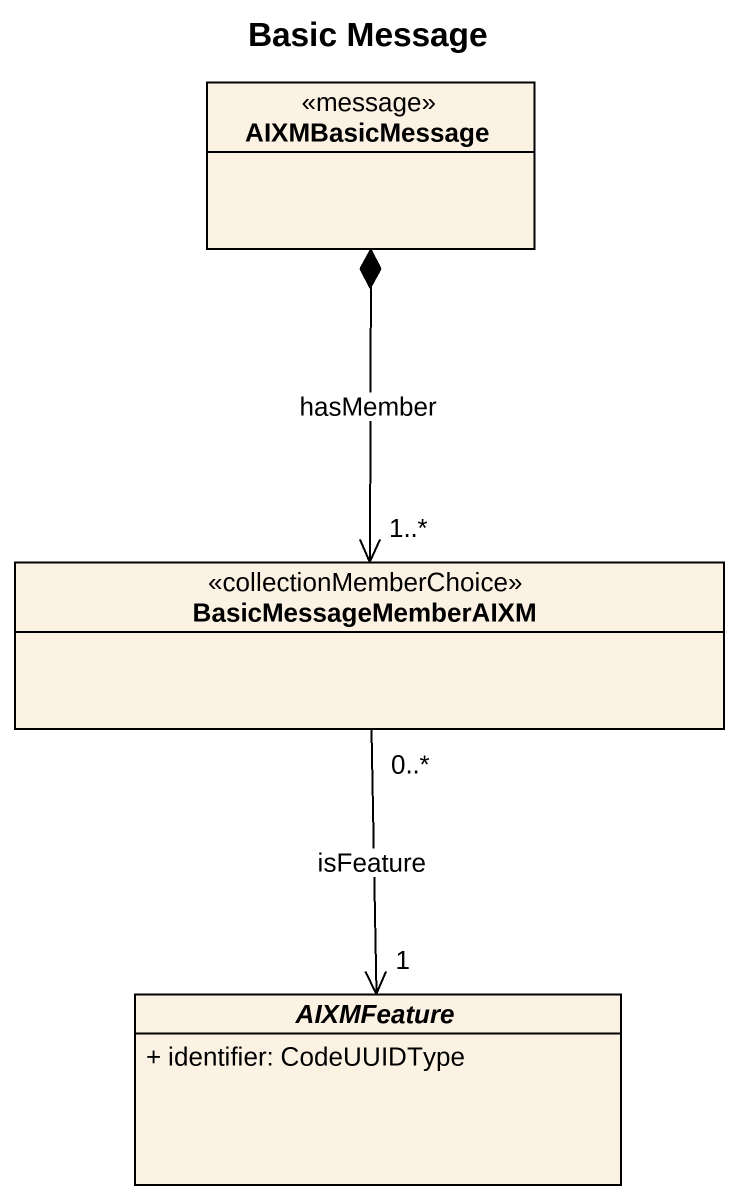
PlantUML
@startuml
title Basic Message
hide circle
hide empty members
skinparam classAttributeIconSize 0
class AIXMBasicMessage <<message>>
class BasicMessageMemberAIXM <<collectionMemberChoice>>
abstract class AIXMFeature {
  + identifier: CodeUUIDType
}
AIXMBasicMessage *--> "1..*" BasicMessageMemberAIXM : hasMember
BasicMessageMemberAIXM "0..*" --> "1" AIXMFeature : isFeature
@enduml
